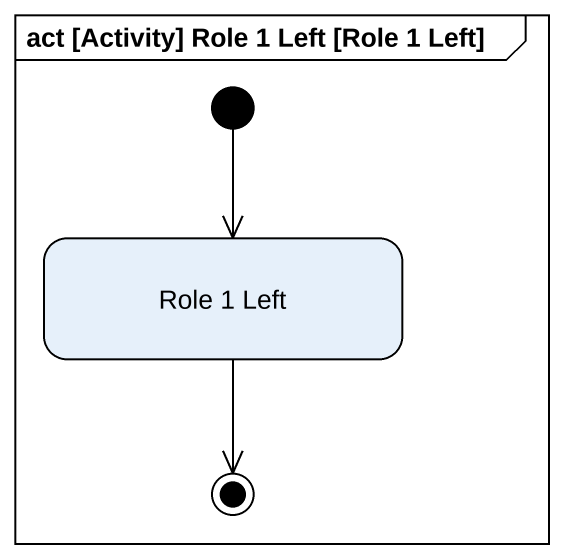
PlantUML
@startuml
mainframe act [Activity] Role 1 Left [Role 1 Left]
hide empty description
state "Role 1 Left" as Role_1_Left
[*] --> Role_1_Left
Role_1_Left --> [*]
@enduml
